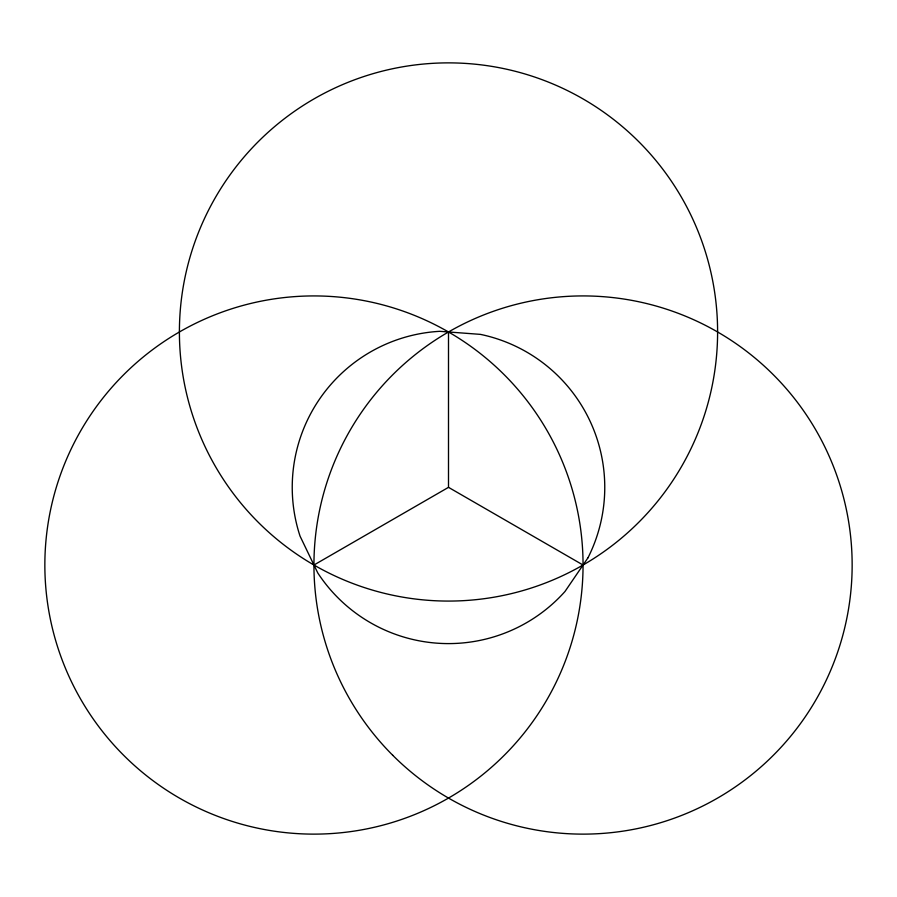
<?xml version="1.0" encoding="UTF-8"?>
<svg xmlns="http://www.w3.org/2000/svg" width="897" height="897" viewBox="0 0 897 897"><rect width="100%" height="100%" fill="white"/><g stroke="black" fill="none" stroke-linecap="round" stroke-linejoin="round"><path stroke-width="1.35" d="M313.95 565.02A269.1 269.1 0 0 0 717.6 331.98A269.1 269.1 0 0 0 313.95 98.928A269.1 269.1 0 0 0 313.95 565.02L448.5 487.34L448.5 331.98M448.5 487.34L583.05 565.02A269.1 269.1 0 0 1 179.4 798.072A269.1 269.1 0 0 1 179.4 331.98A269.1 269.1 0 0 1 583.05 565.02M587.984 557.788L564.998 591.482A156.269 156.269 0 0 1 317.751 572.914L300.058 536.159A156.269 156.269 0 0 1 439.765 331.318L480.444 334.379A156.269 156.269 0 0 1 587.984 557.788M392.763 755.308A269.1 269.1 0 0 0 842.978 634.672A269.1 269.1 0 0 0 513.398 305.092A269.1 269.1 0 0 0 392.763 755.308"/></g></svg>
